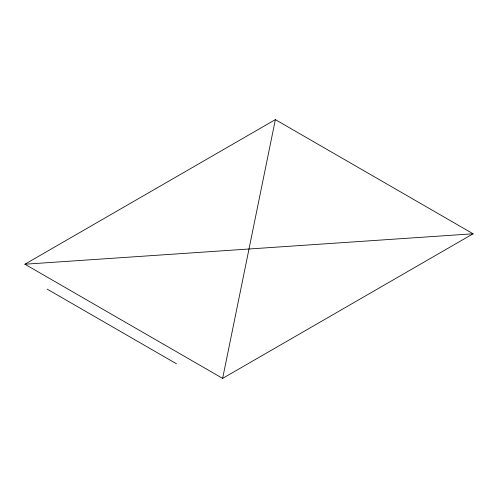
<?xml version="1.0" encoding="UTF-8"?>
<svg xmlns="http://www.w3.org/2000/svg" width="498" height="498" viewBox="0 0 498 498"><rect width="100%" height="100%" fill="white"/><g stroke="black" fill="none" stroke-linecap="round" stroke-linejoin="round"><path stroke-width="0.75" d="M222.637 378.38L275.363 119.62L473.1 233.78L222.637 378.38L24.9 264.22L275.363 119.62M24.9 264.22L473.1 233.78M47.148 289.114L176.485 363.783"/></g></svg>
